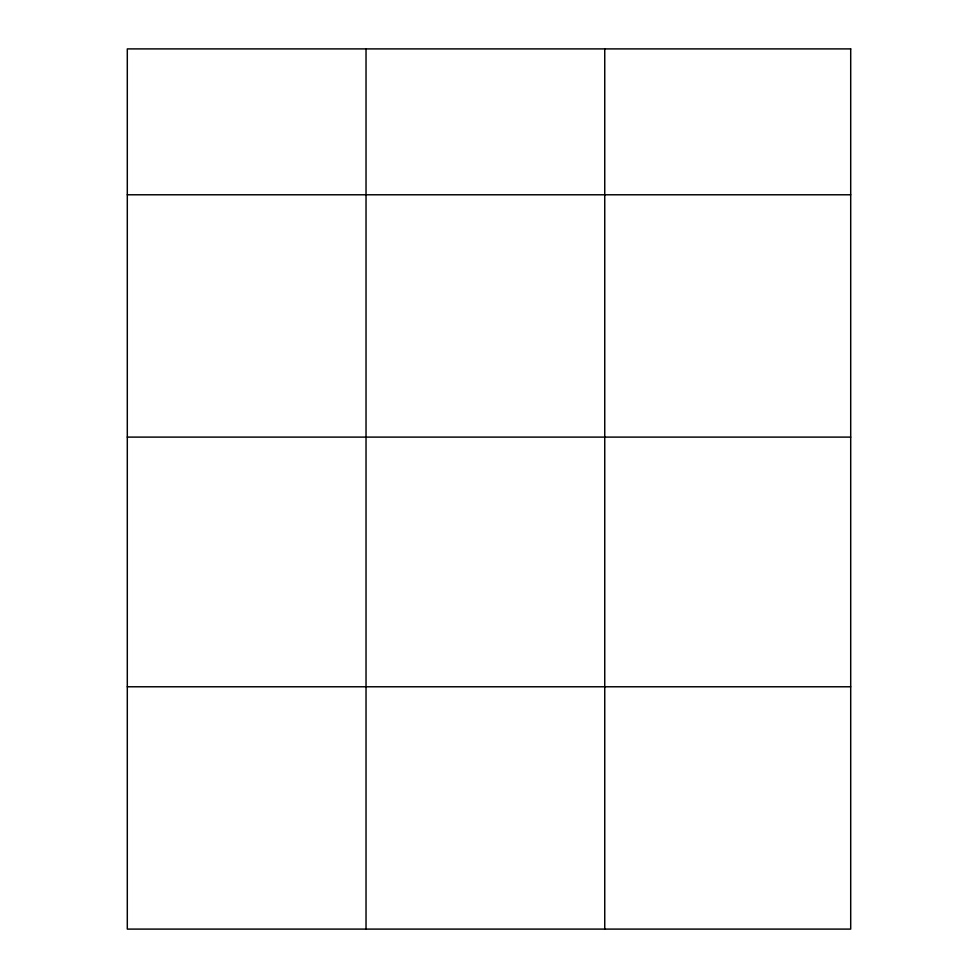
<?xml version="1.0" encoding="UTF-8"?>
<svg xmlns="http://www.w3.org/2000/svg" width="978" height="978" viewBox="0 0 978 978"><rect width="100%" height="100%" fill="white"/><g stroke="black" fill="none" stroke-linecap="round" stroke-linejoin="round"><path stroke-width="1.47" d="M127.299 194.781L850.701 194.781M127.299 437.105L850.701 437.105M127.299 686.776L850.701 686.776M604.746 48.9L604.746 929.1M366.029 48.9L366.029 929.1M850.701 48.9L127.299 48.9L127.299 929.1L850.701 929.1L850.701 48.9"/></g></svg>
